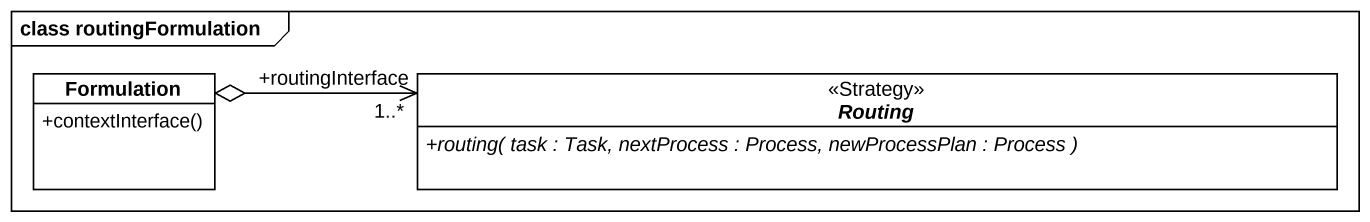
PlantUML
@startuml
mainframe class routingFormulation
hide circle
hide empty members
skinparam classAttributeIconSize 0
class Formulation {
  +contextInterface()
}
abstract class Routing <<Strategy>> {
  {abstract} +routing( task : Task, nextProcess : Process, newProcessPlan : Process )
}
Formulation o-right-> "+routingInterface\n1..*" Routing
@enduml
